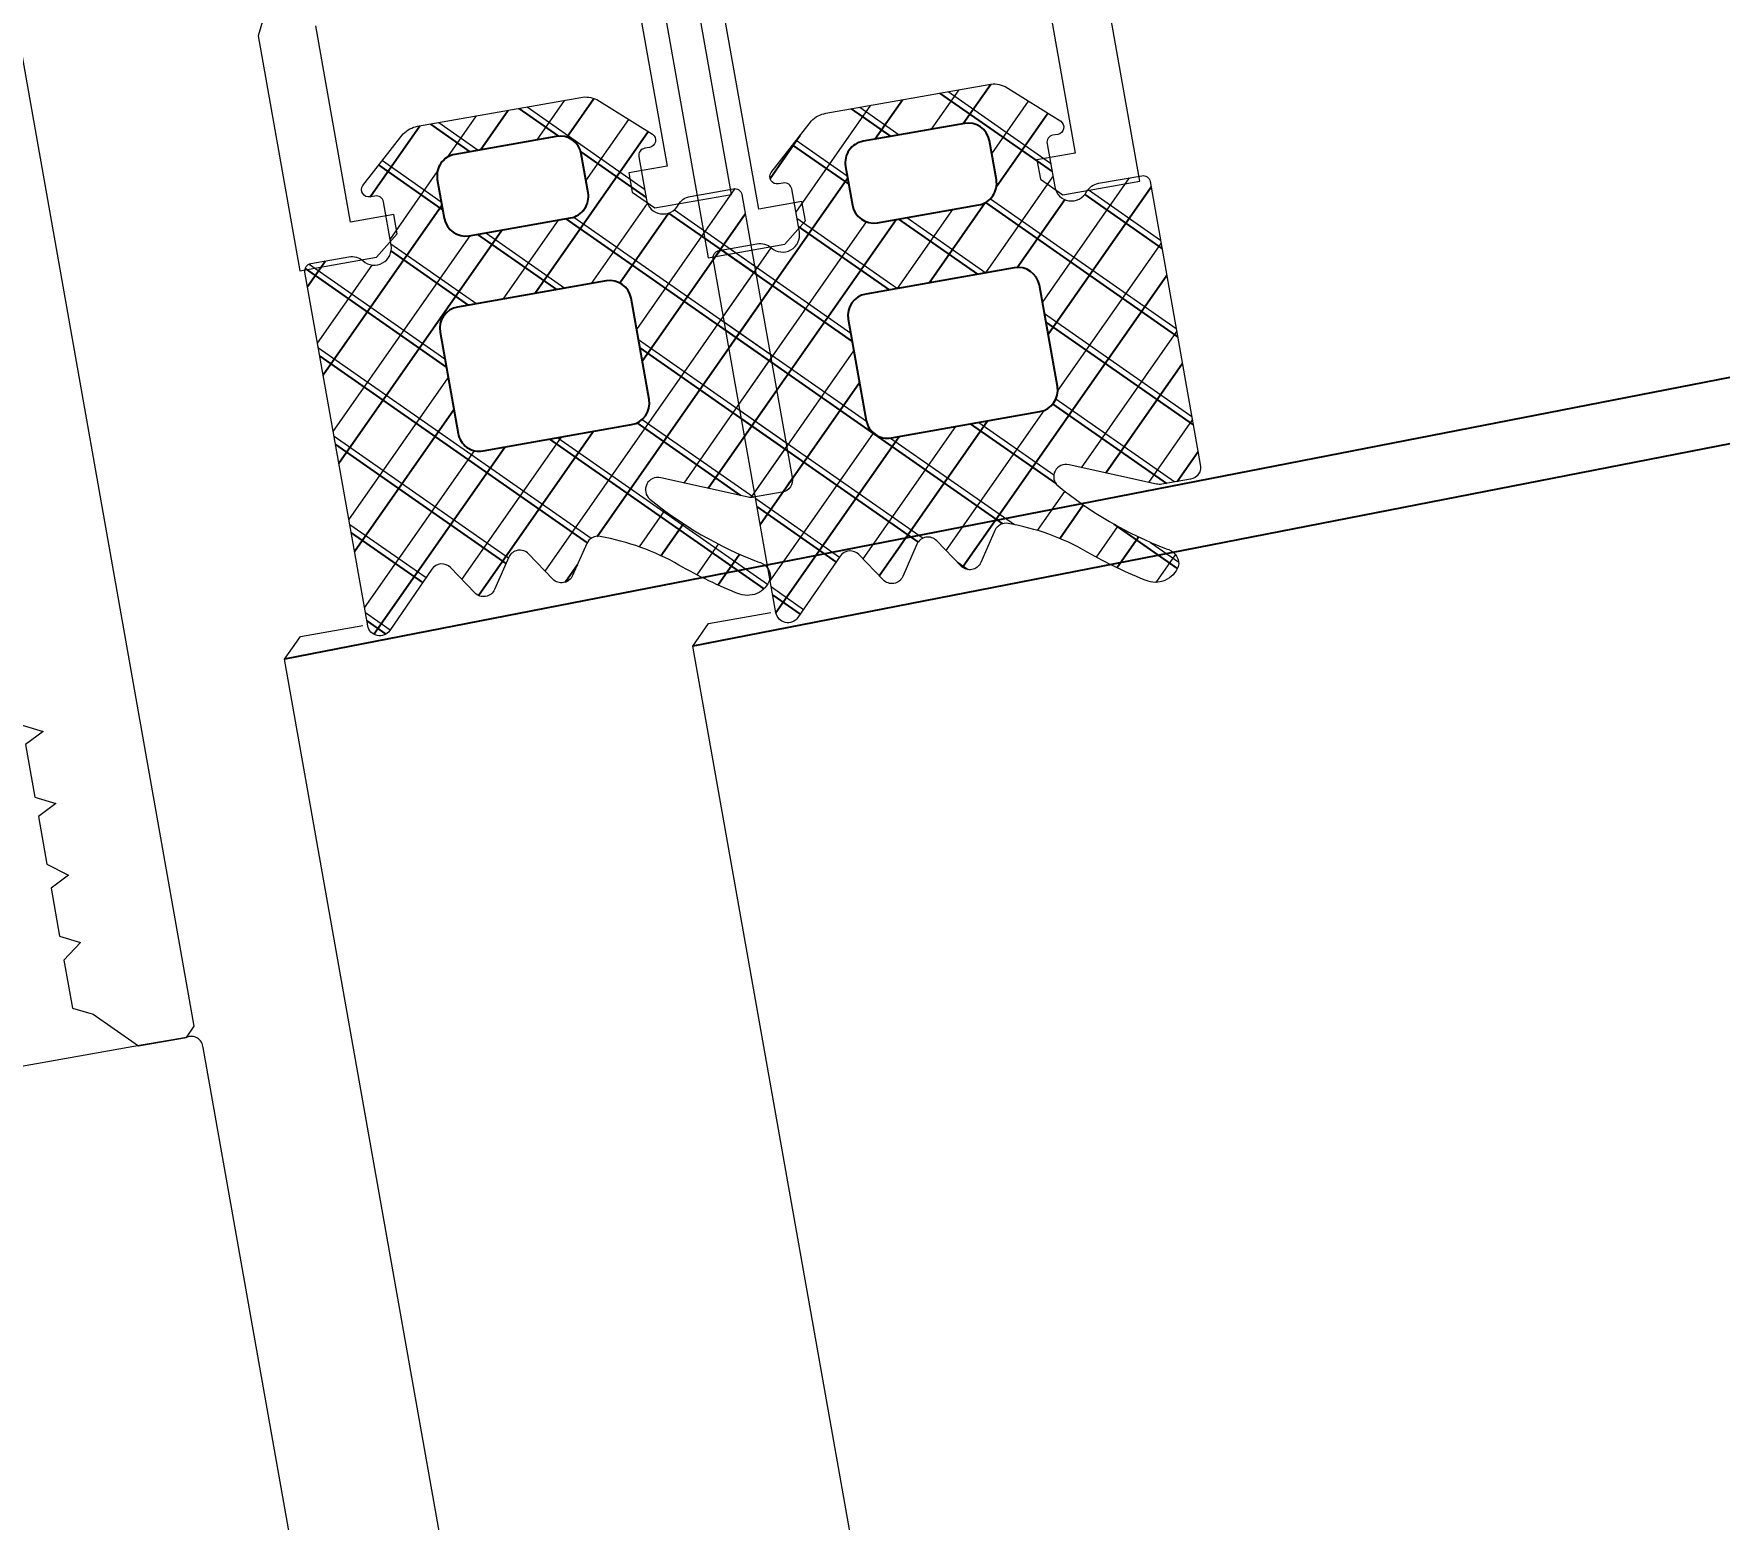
# Model space of a CAD drawing. Header units: millimetres. Extents: x -9318 to 9016603, y 0 to 838141.
# Drawn here: x 79084.48 to 79126.67, y 442349.74 to 442386.95 of the extents above; entities that cross this region are included whole.
import ezdxf
from ezdxf import colors
from ezdxf.entities.mleader import LeaderData, LeaderLine
from ezdxf.math import Vec2, Vec3

# ---------------------------------------------------------------- set-up
doc = ezdxf.new("R2010")
doc.units = ezdxf.units.MM
doc.layers.add('АР_Перегородки витражные', color=152, linetype='Continuous', lineweight=13)
doc.styles.add('ISOCPEUR', font='isocpeur.ttf', dxfattribs={"width": 0.7})

# ---------------------------------------------------------------- blocks, each defined once
blk = doc.blocks.new('_DotSmall')
at = {"color": 8, "linetype": 'ByBlock', "const_width": 0.5}
blk.add_lwpolyline([(-0.0625, 0, 1), (0.0625, 0, 1)], format="xyb", close=True, dxfattribs=at)
blk = doc.blocks.new('стойка витр.')
h = blk.add_hatch()
h.set_pattern_fill('ANSI37', color=8, scale=0.5, angle=-69.23283665521843)
h.set_pattern_definition([(335.7671633447816, (-69115.31625940584, 318510.9409690977), (0.6515825639889636, 1.447617495164233), []), (65.76716334478155, (-69115.31625940584, 318510.9409690977), (-1.447617495164233, 0.6515825639889636), [])])
edge = h.paths.add_edge_path()
edge.add_line((-7.614656875375658, -25.62993601259222), (-7.273265914729564, -26.53020796886267))
edge.add_arc((-7.672138333263274, -26.68151659366696), 0.4266069692434679, -30.765631391378577, 20.77378547182468, ccw=False)
edge.add_arc((-6.938850257283542, -27.11794408495156), 0.4267278803339729, 149.2463648056786, 290.7703475873838)
edge.add_line((-6.787522688187892, -27.51693863464607), (-5.761497533734655, -27.12786096686614))
edge.add_arc((-5.826270069284272, -26.95688741173914), 0.1828317202082013, 290.7489596719217, 380.7853669983573)
edge.add_line((-5.655337706935825, -26.89200624793739), (-5.698566115868744, -26.77800989551906))
edge.add_arc((-5.527559815348082, -26.71316091253391), 0.1828894349380834, 65.75635340077491, 200.7677215485159, ccw=False)
edge.add_line((-5.452462167653721, -26.54640093915077), (-3.994188920449233, -27.29736676610628))
edge.add_arc((-4.339684557994865, -27.83227055815794), 0.6367804192296694, 19.809448943918426, 57.14148607166612, ccw=False)
edge.add_line((-3.740585688123247, -27.61647007986176), (-2.270775810728082, -31.49246202532231))
edge.add_arc((-2.862326952422118, -31.72816639327794), 0.6367804192285443, -15.60715938413449, 21.72487774361298, ccw=False)
edge.add_line((-2.249025291763246, -31.89948590572749), (-2.842686385673005, -33.42856309223862))
edge.add_arc((-3.009474684396633, -33.35352837480535), 0.1828894349365558, 200.7666051236535, 335.7779732896313, ccw=False)
edge.add_line((-3.180482248484623, -33.41837402567035), (-3.223710657359334, -33.30437767335388))
edge.add_arc((-3.394684212462365, -33.36915020895407), 0.1828317202037067, 20.74895968940122, 110.7853670142414)
edge.add_line((-3.459565376309911, -33.19821784662781), (-4.485590530792251, -33.58729551440774))
edge.add_arc((-4.334307311281267, -33.98630688185023), 0.4267278803335083, 110.7639791032461, 252.2879618854569)
edge.add_arc((-4.593835025358378, -34.79921876089735), 0.4266069692128739, 20.760541213745626, 72.2999580801698, ccw=False)
edge.add_line((-4.194927641627146, -34.64800234186259), (-3.805871961842058, -35.67396951244882))
edge.add_arc((-3.976804324152614, -35.73885067632053), 0.1828317201976034, -69.25104032001241, 20.78536702306718, ccw=False)
edge.add_line((-3.912031788582681, -35.9098242314285), (-10.63804850899032, -38.46038830642647))
edge.add_arc((-10.76198657700206, -38.18099989774544), 0.3056444463879536, 200.8460379983515, 293.92230867425997, ccw=False)
edge.add_line((-11.04762355046114, -38.2897659172595), (-11.3069940036512, -37.6057878035499))
edge.add_arc((-11.02280217192234, -37.49789568213767), 0.3039830703908278, 175.7219656777917, 200.7890354028728, ccw=False)
edge.add_line((-11.32593828623067, -37.47521963119652), (-11.26283276302274, -35.23454482450325))
edge.add_arc((-11.5667631736687, -35.21197449929495), 0.3047673113958011, 355.7529257944983, 510.3971654946409)
edge.add_arc((-3.085478140807247, -39.81161386289363), 9.95296756819478, 151.493160172311, 169.5799937381118)
edge.add_arc((-13.27454869620142, -38.00608067109534), 0.4002801790508524, 282.30928711923883, 359.2250395672268, ccw=False)
edge.add_arc((-13.15914824141406, -37.79549114656839), 0.6024183835459826, 172.8865217206561, 267.13931994465963, ccw=False)
edge.add_arc((-2.924576102079248, -39.73891867786803), 11.01872594919693, 160.6453850739864, 169.4469810176308, ccw=False)
edge.add_arc((-19.07760885644255, -34.09585671602533), 6.091684827120307, 340.9199566399376, 360.7754221413588)
edge.add_arc((-13.29124725463213, -34.01305259408502), 0.3047655738143686, 359.9316076928689, 436.4302022680961)
edge.add_line((-13.21974018984474, -33.71679460741143), (-14.0766899229202, -33.52020163946145))
edge.add_arc((-14.00514734915965, -33.22393144415915), 0.3047857747414494, 145.1100748207506, 256.424251871352, ccw=False)
edge.add_line((-14.2551486332959, -33.04959347808472), (-13.74402617113083, -32.33421562775766))
edge.add_arc((-13.99402745527389, -32.1598776616858), 0.3047857747455562, 325.1100748218798, 436.4242518702226)
edge.add_line((-13.92248488150653, -31.86360746638093), (-14.7794566025841, -31.6669565144839))
edge.add_arc((-14.7079140287954, -31.37068631918638), 0.3047857747434108, 145.1100748199116, 256.4242518659954, ccw=False)
edge.add_line((-14.95791531293071, -31.19634835310717), (-14.44679285076563, -30.48097050278011))
edge.add_arc((-14.69684457899481, -30.30662212908397), 0.3048331054870662, 325.1138936033488, 425.7589859189499)
edge.add_line((-14.57168746687239, -30.0286672415823), (-16.28069433249766, -29.27720980550657))
edge.add_arc((-16.15556139849932, -28.99925320327871), 0.3048247429148342, 110.79403674408451, 245.7632621299588, ccw=False)
edge.add_line((-16.26377712844987, -28.71428394233226), (-7.850470401957864, -25.52388481301023))
edge.add_arc((-7.785589238115906, -25.69481717533219), 0.1828317201977073, 20.785366643697614, 110.7853670130821, ccw=False)
edge = h.paths.add_edge_path(flags=16)
edge.add_line((-3.343847721320344, -31.0696095920357), (-4.256775251385989, -28.66215553430811))
edge.add_arc((-4.763091039367282, -28.8541548874382), 0.5414973949720253, 20.7671633452251, 110.7671633452251)
edge.add_line((-4.955090392497368, -28.34783909945691), (-5.880512773175724, -28.69876731990371))
edge.add_arc((-5.68851342006019, -29.20508310789228), 0.5414973949736688, 110.7671633435124, 200.7671633435124)
edge.add_line((-6.194829208048759, -29.39708246100781), (-5.281901677954011, -31.8045365187354))
edge.add_arc((-4.775585889972717, -31.61253716560532), 0.5414973949720253, 200.7671633452251, 290.7671633452251)
edge.add_line((-4.583586536842631, -32.11885295358661), (-3.658164156164275, -31.76792473313981))
edge.add_arc((-3.850163509294362, -31.26160894516579), 0.541497394965222, 290.7671633454981, 380.7671633454981)
edge = h.paths.add_edge_path(flags=16)
edge.add_line((-6.665125275787432, -32.97088079506648), (-8.003619441966293, -29.4411776089255))
edge.add_arc((-8.509935229947587, -29.63317696205559), 0.5414973949720253, 20.7671633452251, 110.7671633452251)
edge.add_line((-8.701934583077673, -29.12686117407429), (-11.1093675273587, -30.03978069775621))
edge.add_arc((-10.91736817424317, -30.54609648574478), 0.5414973949736688, 110.7671633435124, 200.7671633435124)
edge.add_line((-11.42368396223173, -30.73809583886032), (-10.08518979602377, -34.2677990250013))
edge.add_arc((-9.578874008042476, -34.07579967187121), 0.5414973949720253, 200.7671633452251, 290.7671633452251)
edge.add_line((-9.38687465491239, -34.5821154598525), (-6.979441710631363, -33.66919593617058))
edge.add_arc((-7.171441063761449, -33.16288014819656), 0.541497394965222, 290.7671633454981, 380.7671633454981)
at = {"color": 8, "lineweight": 0, "ltscale": 100, "transparency": 33554687}
for points in [[(-22.54295085812919, -10.6999670009609), (-22.59800793926115, -11.24246721171221), (-22.99893626727862, -10.87288063641608), (-24.25289614239591, -11.34839313392149), (-24.30795322352787, -11.89089334468008), (-24.70893953545601, -11.52132875738607), (-25.84896104221116, -11.95363483402616), (-26.01801447558682, -12.53936345364491), (-26.4189428036334, -12.16977687834878), (-27.55896431035944, -12.60208295499615), (-27.61402139149141, -13.14458316574746), (-28.12900405569235, -12.81824698731361), (-29.26896757853683, -13.25053107595886), (-29.32402465966879, -13.79303128671745), (-29.89022619093885, -15.05085136390699), (-29.45792011427693, -16.19087287064031), (-29.14341260807123, -16.33238676948531), (-1.327200956468005, -5.784237234569446)], [(-0.902061547501944, -23.41060979175381), (-2.258247086545452, -23.27287612311193), (-7.844300284108613, -25.39115610946465), (-7.152623754285742, -27.21515572990756), (-6.480474312818842, -27.61228183979256), (-6.024430919787847, -27.43934621633525), (-6.413508587575052, -26.41332106186019), (-1.739484192192322, -24.64089033441996)], [(1.113700732850702, -32.16493950470613), (-3.560323662532028, -33.93737023214635), (-3.906150933442404, -33.02539941386931), (-4.3621943264734, -33.19833503732661), (-4.645266100153094, -33.82723408192396), (-3.953589570330223, -35.65123370236688), (88.61521743849153, -0.5483364844694734)], [(-56.0608929025766, -41.98018508909445), (-55.7778211288678, -41.3512860444971), (-17.47126860445132, -26.8251079561378), (-16.84236955983215, -27.10817972981749), (-16.28037825660431, -28.59019029343472)]]:
    blk.add_lwpolyline(points, dxfattribs=at)
for points in [[(-59.94503853938659, -19.40384657128016, -1.575399656426527e-05), (-56.87977393603069, -20.78551547546522, -0.4398191101055806)], [(-56.36006749374792, -22.15601788895583, -1.575399656426528e-05), (-57.73845635901671, -25.2227588602982, -0.2080566110632873)], [(-60.62370682114852, -28.40042247599195), (-29.6323624739598, -16.64818975485105, 0.5239329190821609), (-29.45792011430603, -16.19087287058937), (-29.84699778209324, -15.16484771611431), (-32.39756185706938, -8.438830995786702)]]:
    blk.add_lwpolyline(points, format="xyb", dxfattribs=at)
blk.add_lwpolyline([(-7.614656875375658, -25.62993601259222), (-7.273265914729564, -26.53020796886267, -0.2287523810762611), (-7.305569090007339, -26.89973780277796, 0.7101639231358212), (-6.787522688187892, -27.51693863464607), (-5.761497533734655, -27.12786096686614, 0.4143996870914876), (-5.655337706935825, -26.89200624793739), (-5.698566115868744, -26.77800989551906, -0.6682503890445888), (-5.452462167653721, -26.54640093915077), (-3.994188920449233, -27.29736676610628, -0.1643479059441302), (-3.740585688123247, -27.61647007986176), (-2.270775810728082, -31.49246202532231, -0.1643479059441302), (-2.249025291763246, -31.89948590572749), (-2.842686385673005, -33.42856309223862, -0.6682503891596868), (-3.180482248484623, -33.41837402567035), (-3.223710657359334, -33.30437767335388, 0.4143996870833266), (-3.459565376309911, -33.19821784662781), (-4.485590530792251, -33.58729551440774, 0.7101639231391418), (-4.464132105349563, -34.39280682858953, -0.2287523810910513), (-4.194927641627146, -34.64800234186259), (-3.805871961842058, -35.67396951244882, -0.4143996871765861), (-3.912031788582681, -35.9098242314285), (-10.63804850899032, -38.46038830642647, -0.4300281847644905), (-11.04762355046114, -38.2897659172595), (-11.3069940036512, -37.6057878035499, -0.1098139781175365), (-11.32593828623067, -37.47521963119652), (-11.26283276302274, -35.23454482450325, 0.8000358277039689), (-11.83174935798161, -35.06142405519495, 0.07908294790216032), (-12.87430513065192, -38.01149454006372, -0.3488032577412263), (-13.18921346374555, -38.39715882165183, -0.4361245879823007), (-13.75692971088574, -37.72089072036033, -0.03842309887939363), (-13.32058396766661, -36.08715992321959, 0.08685322061285544), (-12.98648189794039, -34.01341638380836, 0.3467629046601076), (-13.21974018984474, -33.71679460741143), (-14.0766899229202, -33.52020163946145, -0.5278770357902526), (-14.2551486332959, -33.04959347808472), (-13.74402617113083, -32.33421562775766, 0.5278770357776507), (-13.92248488150653, -31.86360746638093), (-14.7794566025841, -31.6669565144839, -0.5278770357650493), (-14.95791531293071, -31.19634835310717), (-14.44679285076563, -30.48097050278011, 0.4697389635461835), (-14.57168746687239, -30.0286672415823), (-16.28069433249766, -29.27720980550657, -0.667984424932516), (-16.26377712844987, -28.71428394233226), (-7.850470401957864, -25.52388481301023, -0.4142135642613711)], format="xyb", close=True, dxfattribs=at)
at = {"color": 8}
for points in [[(-3.343847721320344, -31.0696095920357), (-4.256775251385989, -28.66215553430811, 0.414213562373095), (-4.955090392497368, -28.34783909945691), (-5.880512773175724, -28.69876731990371, 0.414213562373095), (-6.194829208048759, -29.39708246100781), (-5.281901677954011, -31.8045365187354, 0.414213562373095), (-4.583586536842631, -32.11885295358661), (-3.658164156164275, -31.76792473313981, 0.414213562373095)], [(-6.665125275787432, -32.97088079506648), (-8.003619441966293, -29.4411776089255, 0.414213562373095), (-8.701934583077673, -29.12686117407429), (-11.1093675273587, -30.03978069775621, 0.414213562373095), (-11.42368396223173, -30.73809583886032), (-10.08518979602377, -34.2677990250013, 0.414213562373095), (-9.38687465491239, -34.5821154598525), (-6.979441710631363, -33.66919593617058, 0.414213562373095)]]:
    blk.add_lwpolyline(points, format="xyb", close=True, dxfattribs=at)
blk = doc.blocks.new('A$Cf7573d2c')
h = blk.add_hatch()
h.set_pattern_fill('ANSI37', color=8, scale=0.4999999999999999, angle=11.05056813833426)
h.set_pattern_definition([(56.05056813833426, (-325577.5326109263, -14427.20117750167), (-1.316880116997287, 0.8865568269756945), []), (146.0505681383342, (-325577.5326109263, -14427.20117750167), (-0.8865568269756945, -1.316880116997287), [])])
edge = h.paths.add_edge_path()
edge.add_line((53.15568665240426, -71.84455999218335), (54.10066208685748, -71.66000969718152))
edge.add_arc((54.18248049125657, -72.07869723569522), 0.4266069692410905, 49.51777340105292, 101.05719026425612, ccw=False)
edge.add_arc((54.73640786875238, -71.42958644543106), 0.4267278803678288, 229.5297695967836, 371.0537523784885)
edge.add_line((55.15521898376755, -71.34776998117741), (54.94489004521165, -70.27079700716422))
edge.add_arc((54.76543719321895, -70.30578431646067), 0.1828317201694488, 11.03236445595228, 101.0687717823854)
edge.add_line((54.7303358616773, -70.12635373260127), (54.61067896033637, -70.14972229399427))
edge.add_arc((54.57562182683224, -69.97022426391564), 0.1828894349371679, 146.0397581948859, 281.0511263426278, ccw=False)
edge.add_line((54.42392868350726, -69.86805902677588), (55.41024150652811, -68.55744941602461))
edge.add_arc((55.87916092157176, -68.98826710893277), 0.6367804192400961, 100.09285373580963, 137.4248908635569, ccw=False)
edge.add_line((55.7675690172473, -68.36134083797515), (59.83602538472041, -67.56678597940481))
edge.add_arc((59.96850951681367, -68.18963207348673), 0.6367804191160473, 64.67624540846452, 102.00828253621182, ccw=False)
edge.add_line((60.24088129645679, -67.61404288333142), (61.64782822388224, -68.45725749440317))
edge.add_arc((61.54572023362346, -68.6089891777656), 0.1828894349345614, -78.94999008860498, 56.06137807737059, ccw=False)
edge.add_line((61.58077386952937, -68.78848789090989), (61.46111696830485, -68.81185645227379))
edge.add_arc((61.49610427769884, -68.9913093042758), 0.1828317201972567, 101.0323644853947, 191.0687718102334)
edge.add_line((61.31667369382922, -69.02641063591), (61.5270026322687, -70.10338360995229))
edge.add_arc((61.94582283864131, -70.02161369747758), 0.4267278803313772, 191.0473838963396, 332.5713666785517)
edge.add_arc((62.70327143611815, -70.41461748833981), 0.4266069692042858, 101.04394600933591, 152.5833628757599, ccw=False)
edge.add_line((62.62154981598724, -69.99591104824503), (63.69846192700788, -69.78559399610094))
edge.add_arc((63.73356325865052, -69.96502457996553), 0.1828317201939337, 11.032364470050595, 101.06877181313263, ccw=False)
edge.add_line((63.91301611065865, -69.93003727062023), (65.29180877562612, -76.99003789461858))
edge.add_arc((64.99551066640528, -77.06504428161418), 0.3056444464046082, -78.87055721437832, 14.2057134615319, ccw=False)
edge.add_line((65.05450805288274, -77.3649406570621), (64.33656664565206, -77.50515202515817))
edge.add_arc((64.27818671723436, -77.20682755241624), 0.3039830703818922, 256.0053704728485, 281.07244019792967, ccw=False)
edge.add_line((64.2046742036473, -77.50178791827057), (62.00679334101733, -77.0614180622797))
edge.add_arc((61.93325097918449, -77.35717917385819), 0.3047673114133029, 76.03633058298668, 230.6805702831305)
edge.add_arc((67.89833459834982, -69.77386489183748), 9.952967568197614, 231.7765649659958, 249.8633985317965)
edge.add_arc((64.39904336975559, -79.51204078812538), 0.4002801790500968, 2.592691911632528, 79.50844435962068, ccw=False)
edge.add_arc((64.21095152774018, -79.36275357584572), 0.6024183835098907, 253.1699265163699, 347.42272474037384, ccw=False)
edge.add_arc((67.8538384741732, -69.6030019325488), 11.01872594909504, 240.92878986685412, 249.7303858104985, ccw=False)
edge.add_arc((59.56550229921984, -84.57190633206682), 6.091684827287554, 61.20336143423747, 81.05882693565867)
edge.add_arc((60.46047847562673, -78.85457699437922), 0.304765573773833, 80.21501248920164, 156.7136070644281)
edge.add_line((60.18053901626263, -78.73409482122224), (59.84213466581423, -79.54557133703202))
edge.add_arc((59.56218916597427, -79.42505210376291), 0.3047857747146659, 225.3934796143645, 336.7076566649676, ccw=False)
edge.add_line((59.34815820830408, -79.64204315801908), (58.72930734895635, -79.01751513300405))
edge.add_arc((58.51527639129254, -79.23450618727465), 0.3047857747204647, 45.39347961712065, 156.7076566654629)
edge.add_line((58.23533089144621, -79.11398695400567), (57.89686567790341, -79.92547535613994))
edge.add_arc((57.61692017800742, -79.8049561228095), 0.3047857747903789, 225.3934796124579, 336.70765665854196, ccw=False)
edge.add_line((57.40288922027685, -80.02194717711245), (56.78403836104553, -79.39741915209743))
edge.add_arc((56.56998863134884, -79.6144581702775), 0.3048331054787136, 45.39729839756555, 146.0423907131674)
edge.add_line((56.31714448623825, -79.44418468297226), (55.28802957176231, -81.0018480734143))
edge.add_arc((55.03517965588581, -80.83159812799333), 0.3048247428844842, 191.0774415371329, 326.04666692300657, ccw=False)
edge.add_line((54.73603428946808, -80.89016581213218), (53.01135739893652, -72.0590919078968))
edge.add_arc((53.19078798283557, -72.02399057630869), 0.1828317202172855, 101.06877142490288, 191.0687717942894, ccw=False)
edge = h.paths.add_edge_path(flags=16)
edge.add_line((59.23813135258388, -68.55309740688244), (56.71113389532547, -69.04661089844012))
edge.add_arc((56.81492556333978, -69.57806806363078), 0.5414973949906723, 101.0505681359266, 191.0505681359267)
edge.add_line((56.28346839814913, -69.68185973164509), (56.47317437781021, -70.65323444815294))
edge.add_arc((57.00463154293539, -70.54944278017501), 0.5414973949194297, 191.0505681334767, 281.0505681334768)
edge.add_line((57.10842321091332, -71.08089994530019), (59.63542066817172, -70.58738645372796))
edge.add_arc((59.53162900015741, -70.0559292885373), 0.5414973949906723, 281.0505681359267, 371.0505681359267)
edge.add_line((60.06308616534807, -69.95213762052299), (59.8733801858034, -68.98076290400058))
edge.add_arc((59.34192302063457, -69.08455457205127), 0.5414973949762222, 11.05056814014731, 101.0505681401473)
edge = h.paths.add_edge_path(flags=16)
edge.add_line((60.55157991347369, -72.1476167988294), (56.84660745610017, -72.87118456036842))
edge.add_arc((56.95039912417269, -73.40264172550087), 0.5414973949447008, 101.0505681431519, 191.0505681431519)
edge.add_line((56.41894195904024, -73.50643339357339), (56.91245112242177, -76.03340868896339))
edge.add_arc((57.44390828760515, -75.92961702092725), 0.541497394987715, 191.050568138341, 281.050568138341)
edge.add_line((57.54769995564129, -76.46107418611064), (61.25267241301481, -75.73750642454252))
edge.add_arc((61.14888074494229, -75.20604925941007), 0.5414973949447008, 281.0505681431519, 371.0505681431519)
edge.add_line((61.68033791007474, -75.10225759133755), (61.18682874669321, -72.57528229594755))
edge.add_arc((60.65537158152438, -72.67907396399823), 0.5414973949762222, 11.05056814014731, 101.0505681401473)
at = {"color": 8, "lineweight": 0, "ltscale": 100, "transparency": 33554687}
for points in [[(35.92037270986475, -84.03889840100601), (36.44579830055591, -84.18472607170406), (36.01384695526212, -84.51752600586042), (36.27090113016311, -85.83375191917003), (36.79632672073785, -85.97957958988263), (36.36438726191409, -86.3124403871625), (36.59808476176113, -87.50907026241475), (37.14687891374342, -87.77455483427912), (36.71492756844964, -88.10735476847913), (36.94862506829668, -89.30398464370228), (37.47405065898784, -89.44981231440033), (37.06547976133879, -89.90233001289016), (37.29916537483223, -91.09889902500436), (37.82459096552338, -91.24472669570241), (38.96880655235145, -92.01509427773999), (40.1654364275746, -91.7813967778784), (40.35800122097135, -91.49528498963627), (34.65584641124588, -62.29784469456354)], [(52.10111491696443, -64.85369285246998), (51.73646704759449, -66.1671774207789), (52.88157409906853, -72.03060903266305), (54.79614538163878, -71.65670016474905), (55.30101650545839, -71.06121786679432), (55.20753037370741, -70.58252939883096), (54.13055739959236, -70.79285833732865), (53.17241072526667, -65.88674279826228)], [(61.07007052085828, -64.34435831751034), (62.02821719518397, -69.25047385657672), (61.07096198550425, -69.43742234735691), (61.16444811725523, -69.91611081532028), (61.73654996755067, -70.30126417477732), (63.65112125000451, -69.92735530684877), (44.67507682216819, 27.23800458030018)], [(61.09487798134796, -122.3553278650652), (60.52277613105252, -121.9701745055936), (52.67016501864418, -81.76148993524839), (53.05531837814488, -81.18938808498206), (54.61091895704158, -80.88558490110154)]]:
    blk.add_lwpolyline(points, dxfattribs=at)
blk.add_lwpolyline([(53.15568665240426, -71.84455999218335), (54.10066208685748, -71.66000969718152, -0.2287523810762611), (54.45943891291972, -71.75421682199521, 0.7101639231358212), (55.15521898376755, -71.34776998117741), (54.94489004521165, -70.27079700716422, 0.4143996870914876), (54.7303358616773, -70.12635373260127), (54.61067896033637, -70.14972229399427, -0.6682503890445888), (54.42392868350726, -69.86805902677588), (55.41024150652811, -68.55744941602461, -0.1643479059441302), (55.7675690172473, -68.36134083797515), (59.83602538472041, -67.56678597940481, -0.1643479059441302), (60.24088129645679, -67.61404288333142), (61.64782822388224, -68.45725749440317, -0.6682503891596868), (61.58077386952937, -68.78848789090989), (61.46111696830485, -68.81185645227379, 0.4143996870833266), (61.31667369382922, -69.02641063591), (61.5270026322687, -70.10338360995229, 0.7101639231391418), (62.32458022865467, -70.21818308309594, -0.2287523810910513), (62.62154981598724, -69.99591104824503), (63.69846192700788, -69.78559399610094, -0.4143996871765861), (63.91301611065865, -69.93003727062023), (65.29180877562612, -76.99003789461858, -0.4300281847644905), (65.05450805288274, -77.3649406570621), (64.33656664565206, -77.50515202515817, -0.1098139781175365), (64.2046742036473, -77.50178791827057), (62.00679334101733, -77.0614180622797, 0.8000358277039689), (61.74013722792733, -77.5929549003049, 0.07908294790216032), (64.47193063155282, -79.11845259113761, -0.3488032577412263), (64.79891380108893, -79.49393388652243, -0.4361245879823007), (64.03653078118805, -79.93936896929517, -0.03842309887939363), (62.49988066009246, -79.23355006161728, 0.08685322061285544), (60.51227378088515, -78.554245009218, 0.3467629046601076), (60.18053901626263, -78.73409482122224), (59.84213466581423, -79.54557133703202, -0.5278770357902526), (59.34815820830408, -79.64204315801908), (58.72930734895635, -79.01751513300405, 0.5278770357776507), (58.23533089144621, -79.11398695400567), (57.89686567790341, -79.92547535613994, -0.5278770357650493), (57.40288922027685, -80.02194717711245), (56.78403836104553, -79.39741915209743, 0.4697389635461835), (56.31714448623825, -79.44418468297226), (55.28802957176231, -81.0018480734143, -0.667984424932516), (54.73603428946808, -80.89016581213218), (53.01135739893652, -72.0590919078968, -0.4142135642613711)], format="xyb", close=True, dxfattribs=at)
at = {"color": 8}
for points in [[(59.23813135258388, -68.55309740688244), (56.71113389532547, -69.04661089844012, 0.414213562373095), (56.28346839814913, -69.68185973164509), (56.47317437781021, -70.65323444815294, 0.414213562373095), (57.10842321091332, -71.08089994530019), (59.63542066817172, -70.58738645372796, 0.414213562373095), (60.06308616534807, -69.95213762052299), (59.8733801858034, -68.98076290400058, 0.414213562373095)], [(60.55157991347369, -72.1476167988294), (56.84660745610017, -72.87118456036842, 0.414213562373095), (56.41894195904024, -73.50643339357339), (56.91245112242177, -76.03340868896339, 0.414213562373095), (57.54769995564129, -76.46107418611064), (61.25267241301481, -75.73750642454252, 0.414213562373095), (61.68033791007474, -75.10225759133755), (61.18682874669321, -72.57528229594755, 0.414213562373095)]]:
    blk.add_lwpolyline(points, format="xyb", close=True, dxfattribs=at)
at = {"color": 8, "lineweight": 0, "ltscale": 100, "transparency": 33554687}
for points in [[(38.18685929093044, -122.3734353235923, -1.575399656426527e-05), (40.06604728137609, -119.585334079733, -0.4398191101055806)], [(41.50460271420889, -119.3043893908471, -1.575399656426528e-05), (44.29471273510717, -121.1805935695593, -0.2080566110632873)], [(46.93983379960991, -124.5607638076181), (40.58675144321751, -92.03052029560786, 0.5239329190821609), (40.1654364275746, -91.78139677789295), (39.08846345345955, -91.99172571639065), (32.02846282953396, -93.37051838135812)]]:
    blk.add_lwpolyline(points, format="xyb", dxfattribs=at)
at = {"layer": 'АР_Перегородки витражные', "color": 8, "rotation": 80.28340479355269}
blk.add_blockref('стойка витр.', (29.17858439369593, -60.01344902928395), dxfattribs=at)
blk = doc.blocks.new('A$Ceb335dd1')
at = {"color": 8, "ltscale": 150}
blk.add_line((971.6518559101502, 180.2719902239068), (-1082.215877477447, -257.5888136038055), dxfattribs=at)
at = {"color": 8, "ltscale": 100}
blk.add_blockref('A$Cf7573d2c', (-1134.886042496091, -175.8273236685572), dxfattribs=at)
blk = doc.blocks.new('A$C99cbc27b')
at = {"color": 8, "ltscale": 100, "rotation": 359}
blk.add_blockref('A$Ceb335dd1', (-1224.726875122171, -6398.015814709244), dxfattribs=at)

msp = doc.modelspace()

# ---------------------------------------------------------------- linework, layer by layer
at = {"lineweight": 18, "ltscale": 100}
msp.add_arc((78529.81350867171, 451892.1903398635), 9778.654617052323, 272.592547965165, 356.6353913737287, dxfattribs=at)

# ---------------------------------------------------------------- block references
at = {"ltscale": 100}
msp.add_blockref('A$C99cbc27b', (81402.03306890826, 449007.9653458663), dxfattribs=at)
at = {"ltscale": 100, "rotation": 359}
msp.add_blockref('A$Ceb335dd1', (80187.52502696158, 442610.2761913444), dxfattribs=at)

# ---------------------------------------------------------------- leaders
ml = msp.add_multileader_mtext('Standard')
ml.set_content('+13,200', color=8, style='ISOCPEUR')
ml.set_leader_properties(color=8, linetype='Continuous', lineweight=-1)
ml.set_arrow_properties(name='DOTSMALL')
ml.build(insert=Vec2(0, 0))
ml.multileader.update_dxf_attribs({"has_text_frame": 1, "text_left_attachment_type": 4, "text_right_attachment_type": 4, "dogleg_length": 100, "arrow_head_size": 180})
ctx = ml.context
ctx.base_point, ctx.char_height, ctx.arrow_head_size, ctx.landing_gap_size, ctx.plane_origin = Vec3(93068.62556947558, 826103.473130975), 250, 180, 50, Vec3(90907.41319940728, 825512.2275574898)
ctx.left_attachment, ctx.right_attachment = 4, 4
notes = []
notes.append((ctx, [(0, (0, 0, 0), (0, 0), (1, 0), 1, [])]))
ctx.mtext.insert, ctx.mtext.width, ctx.mtext.line_spacing_style, ctx.mtext.flow_direction = Vec3(93118.62556947558, 826436.8064643084), 852.6970314602484, 2, 5
ml = msp.add_multileader_mtext('Standard')
ml.set_content('+11,550', color=8, style='ISOCPEUR')
ml.set_leader_properties(color=8, linetype='Continuous', lineweight=-1)
ml.set_arrow_properties(name='DOTSMALL')
ml.build(insert=Vec2(0, 0))
ml.multileader.update_dxf_attribs({"has_text_frame": 1, "text_left_attachment_type": 4, "text_right_attachment_type": 4, "dogleg_length": 100, "arrow_head_size": 180})
ctx = ml.context
ctx.base_point, ctx.char_height, ctx.arrow_head_size, ctx.landing_gap_size, ctx.plane_origin = Vec3(88068.62556947558, 825358.473130975), 250, 180, 50, Vec3(85907.41319940728, 824767.2275574898)
ctx.left_attachment, ctx.right_attachment = 4, 4
notes.append((ctx, [(0, (0, 0, 0), (0, 0), (1, 0), 1, [])]))
ctx.mtext.insert, ctx.mtext.width, ctx.mtext.line_spacing_style, ctx.mtext.flow_direction = Vec3(88118.62556947558, 825691.8064643084), 852.6970314602484, 2, 5
ml = msp.add_multileader_mtext('Standard')
ml.set_content('+13,700', color=8, style='ISOCPEUR')
ml.set_leader_properties(color=8, linetype='Continuous', lineweight=-1)
ml.set_arrow_properties(name='DOTSMALL')
ml.build(insert=Vec2(0, 0))
ml.multileader.update_dxf_attribs({"has_text_frame": 1, "text_left_attachment_type": 4, "text_right_attachment_type": 4, "dogleg_length": 100, "arrow_head_size": 180})
ctx = ml.context
ctx.base_point, ctx.char_height, ctx.arrow_head_size, ctx.landing_gap_size, ctx.plane_origin = Vec3(118053.0701716996, 658154.3279681127), 250, 180, 50, Vec3(117803.7041394711, 657493.5059095523)
ctx.left_attachment, ctx.right_attachment = 4, 4
notes.append((ctx, [(0, (0, 0, 0), (0, 0), (1, 0), 1, [])]))
ctx.mtext.insert, ctx.mtext.width, ctx.mtext.line_spacing_style, ctx.mtext.flow_direction = Vec3(118103.0701716996, 658487.661301446), 852.6970314602484, 2, 5
ml = msp.add_multileader_mtext('Standard')
ml.set_content('+13,700', color=8, style='ISOCPEUR')
ml.set_leader_properties(color=8, linetype='Continuous', lineweight=-1)
ml.set_arrow_properties(name='DOTSMALL')
ml.build(insert=Vec2(0, 0))
ml.multileader.update_dxf_attribs({"has_text_frame": 1, "text_left_attachment_type": 4, "text_right_attachment_type": 4, "dogleg_length": 100, "arrow_head_size": 180})
ctx = ml.context
ctx.base_point, ctx.char_height, ctx.arrow_head_size, ctx.landing_gap_size, ctx.plane_origin = Vec3(79585.57263405644, 658000.473130975), 250, 180, 50, Vec3(77424.36026398791, 657409.2275574896)
ctx.left_attachment, ctx.right_attachment = 4, 4
notes.append((ctx, [(0, (0, 0, 0), (0, 0), (1, 0), 1, [])]))
ctx.mtext.insert, ctx.mtext.width, ctx.mtext.line_spacing_style, ctx.mtext.flow_direction = Vec3(79635.57263405644, 658333.8064643084), 852.6970314602484, 2, 5
ml = msp.add_multileader_mtext('Standard')
ml.set_content('+15,850', color=8, style='ISOCPEUR')
ml.set_leader_properties(color=8, linetype='Continuous', lineweight=-1)
ml.set_arrow_properties(name='DOTSMALL')
ml.build(insert=Vec2(0, 0))
ml.multileader.update_dxf_attribs({"has_text_frame": 1, "text_left_attachment_type": 4, "text_right_attachment_type": 4, "dogleg_length": 100, "arrow_head_size": 180})
ctx = ml.context
ctx.base_point, ctx.char_height, ctx.arrow_head_size, ctx.landing_gap_size, ctx.plane_origin = Vec3(78411.29340246762, 652860.4021732956), 250, 180, 50, Vec3(78329.8999526184, 651149.7101994674)
ctx.left_attachment, ctx.right_attachment = 4, 4
notes.append((ctx, [(0, (0, 0, 0), (0, 0), (1, 0), 1, [])]))
ctx.mtext.insert, ctx.mtext.width, ctx.mtext.defined_height, ctx.mtext.line_spacing_style, ctx.mtext.flow_direction = Vec3(78461.29340246762, 653193.735506629), 696.0352958708361, 776.4611150313478, 2, 5
ml = msp.add_multileader_mtext('Standard')
ml.set_content('+15,850', color=8, style='ISOCPEUR')
ml.set_leader_properties(color=8, linetype='Continuous', lineweight=-1)
ml.set_arrow_properties(name='DOTSMALL')
ml.build(insert=Vec2(0, 0))
ml.multileader.update_dxf_attribs({"has_text_frame": 1, "text_left_attachment_type": 4, "text_right_attachment_type": 4, "dogleg_length": 100, "arrow_head_size": 180})
ctx = ml.context
ctx.base_point, ctx.char_height, ctx.arrow_head_size, ctx.landing_gap_size, ctx.plane_origin = Vec3(116043.2934024676, 652621.2743915976), 250, 180, 50, Vec3(116522.4102328401, 649668.817626324)
ctx.left_attachment, ctx.right_attachment = 4, 4
notes.append((ctx, [(0, (0, 0, 0), (0, 0), (1, 0), 1, [])]))
ctx.mtext.insert, ctx.mtext.width, ctx.mtext.line_spacing_style, ctx.mtext.flow_direction = Vec3(116093.2934024676, 652954.607724931), 852.6970314602484, 2, 5
ml = msp.add_multileader_mtext('Standard')
ml.set_content('+9,800', color=8, style='ISOCPEUR')
ml.set_leader_properties(color=8, linetype='Continuous', lineweight=-1)
ml.set_arrow_properties(name='DOTSMALL')
ml.build(insert=Vec2(0, 0))
ml.multileader.update_dxf_attribs({"has_text_frame": 1, "text_left_attachment_type": 4, "text_right_attachment_type": 4, "dogleg_length": 100, "arrow_head_size": 180})
ctx = ml.context
ctx.base_point, ctx.char_height, ctx.arrow_head_size, ctx.landing_gap_size, ctx.plane_origin = Vec3(118053.0701716994, 538154.3279681127), 250, 180, 50, Vec3(117803.7041394708, 537493.5059095523)
ctx.left_attachment, ctx.right_attachment = 4, 4
notes.append((ctx, [(0, (0, 0, 0), (0, 0), (1, 0), 1, [])]))
ctx.mtext.insert, ctx.mtext.width, ctx.mtext.line_spacing_style, ctx.mtext.flow_direction = Vec3(118103.0701716994, 538487.661301446), 852.6970314602484, 2, 5
ml = msp.add_multileader_mtext('Standard')
ml.set_content('+9,800', color=8, style='ISOCPEUR')
ml.set_leader_properties(color=8, linetype='Continuous', lineweight=-1)
ml.set_arrow_properties(name='DOTSMALL')
ml.build(insert=Vec2(0, 0))
ml.multileader.update_dxf_attribs({"has_text_frame": 1, "text_left_attachment_type": 4, "text_right_attachment_type": 4, "dogleg_length": 100, "arrow_head_size": 180})
ctx = ml.context
ctx.base_point, ctx.char_height, ctx.arrow_head_size, ctx.landing_gap_size, ctx.plane_origin = Vec3(79585.57263405621, 538000.4731309752), 250, 180, 50, Vec3(77424.36026398768, 537409.2275574898)
ctx.left_attachment, ctx.right_attachment = 4, 4
notes.append((ctx, [(0, (0, 0, 0), (0, 0), (1, 0), 1, [])]))
ctx.mtext.insert, ctx.mtext.width, ctx.mtext.line_spacing_style, ctx.mtext.flow_direction = Vec3(79635.57263405621, 538333.8064643084), 852.6970314602484, 2, 5
ml = msp.add_multileader_mtext('Standard')
ml.set_content('+11,750', color=8, style='ISOCPEUR')
ml.set_leader_properties(color=8, linetype='Continuous', lineweight=-1)
ml.set_arrow_properties(name='DOTSMALL')
ml.build(insert=Vec2(0, 0))
ml.multileader.update_dxf_attribs({"has_text_frame": 1, "text_left_attachment_type": 4, "text_right_attachment_type": 4, "dogleg_length": 100, "arrow_head_size": 180})
ctx = ml.context
ctx.base_point, ctx.char_height, ctx.arrow_head_size, ctx.landing_gap_size, ctx.plane_origin = Vec3(78411.29340246739, 532860.4021732956), 250, 180, 50, Vec3(78329.89995261817, 531149.7101994674)
ctx.left_attachment, ctx.right_attachment = 4, 4
notes.append((ctx, [(0, (0, 0, 0), (0, 0), (1, 0), 1, [])]))
ctx.mtext.insert, ctx.mtext.width, ctx.mtext.defined_height, ctx.mtext.line_spacing_style, ctx.mtext.flow_direction = Vec3(78461.29340246739, 533193.735506629), 696.0352958708361, 776.4611150313478, 2, 5
ml = msp.add_multileader_mtext('Standard')
ml.set_content('+11,750', color=8, style='ISOCPEUR')
ml.set_leader_properties(color=8, linetype='Continuous', lineweight=-1)
ml.set_arrow_properties(name='DOTSMALL')
ml.build(insert=Vec2(0, 0))
ml.multileader.update_dxf_attribs({"has_text_frame": 1, "text_left_attachment_type": 4, "text_right_attachment_type": 4, "dogleg_length": 100, "arrow_head_size": 180})
ctx = ml.context
ctx.base_point, ctx.char_height, ctx.arrow_head_size, ctx.landing_gap_size, ctx.plane_origin = Vec3(116043.2934024674, 532621.2743915976), 250, 180, 50, Vec3(116522.4102328399, 529668.817626324)
ctx.left_attachment, ctx.right_attachment = 4, 4
notes.append((ctx, [(0, (0, 0, 0), (0, 0), (1, 0), 1, [])]))
ctx.mtext.insert, ctx.mtext.width, ctx.mtext.line_spacing_style, ctx.mtext.flow_direction = Vec3(116093.2934024674, 532954.607724931), 852.6970314602484, 2, 5
for ctx, leaders in notes:
    for number, flags, end, landing, length, lines in leaders:
        leader = LeaderData()
        leader.index, (leader.has_last_leader_line, leader.has_dogleg_vector, leader.attachment_direction) = number, flags
        leader.last_leader_point, leader.dogleg_vector, leader.dogleg_length = Vec3(end), Vec3(landing), length
        for number, points, colour, breaks in lines:
            line = LeaderLine()
            line.index, line.vertices, line.color, line.breaks = number, Vec3.list(points), colors.encode_raw_color(colour), breaks
            leader.lines.append(line)
        ctx.leaders.append(leader)

doc.saveas('drawing.dxf')
